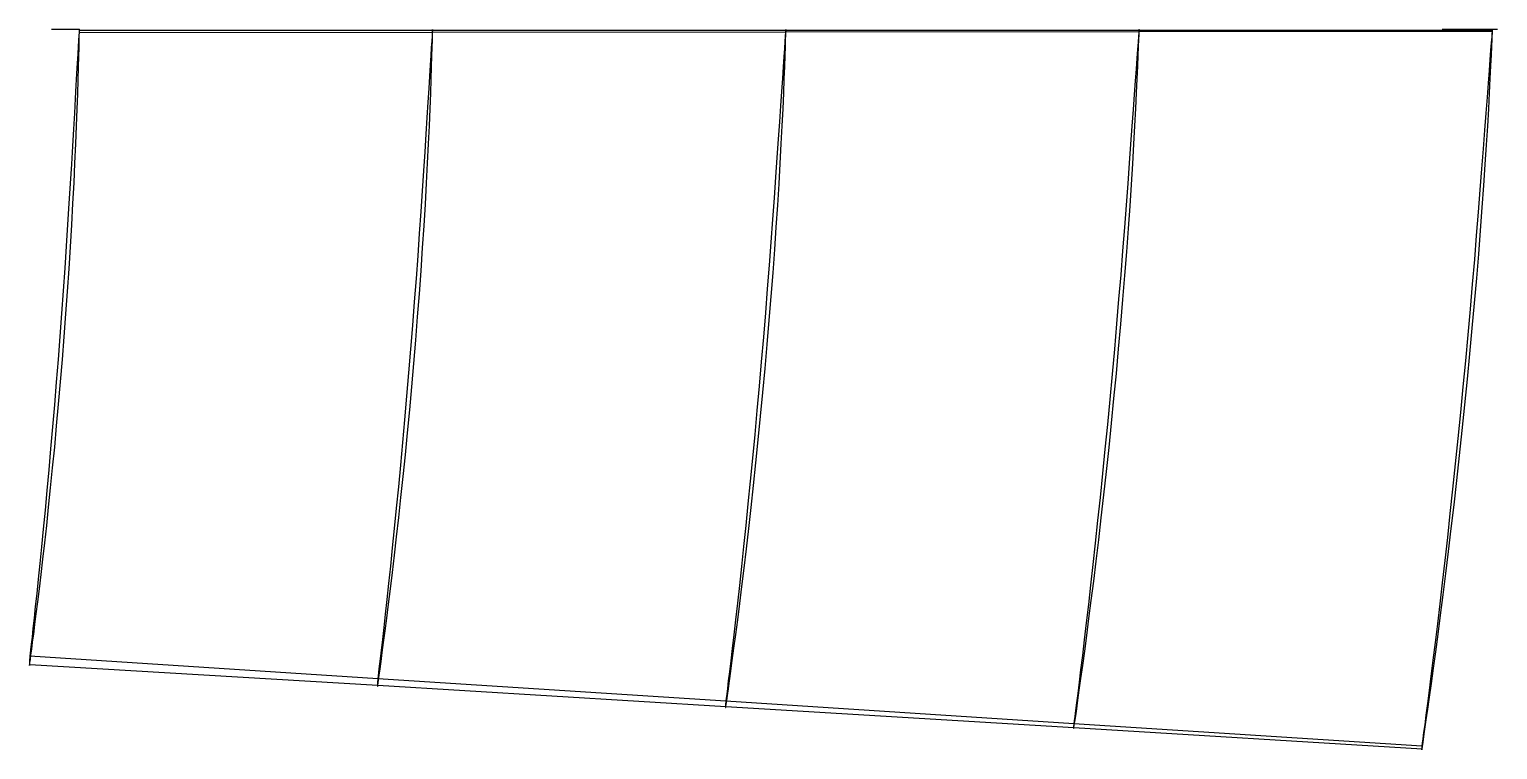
# Model space of a CAD drawing. Extents: x 326.2 to 379, y -25.9 to 0.
import ezdxf

# ---------------------------------------------------------------- set-up
doc = ezdxf.new("R2010")
doc.units = 0

msp = doc.modelspace()

# ---------------------------------------------------------------- linework, layer by layer
at = {"layer": '1', "color": 7}
for points in [[(328, 0, -51), (328, 0, 0), (327.983333, 0, 0.35), (327.966667, 0, 0.7), (327.95, 0, 1.05), (327.933333, 0, 1.4), (327.916667, 0, 1.75), (327.9, 0, 2.1), (327.883333, 0, 2.45), (327.866667, 0, 2.8), (327.85, 0, 3.15), (327.833333, 0, 3.5), (327.816667, 0, 3.85), (327.8, 0, 4.2), (327.783333, 0, 4.55), (327.766667, 0, 4.9), (327.75, 0, 5.25), (327.733333, 0, 5.6), (327.716667, 0, 5.95), (327.7, 0, 6.3), (327.683333, 0, 6.65), (327.666667, 0, 7), (327.65, 0, 7.35), (327.633333, 0, 7.7), (327.616667, 0, 8.05), (327.6, 0, 8.4), (327.583333, 0, 8.75), (327.566667, 0, 9.1), (327.55, 0, 9.45), (327.533333, 0, 9.8), (327.516667, 0, 10.15), (327.5, 0, 10.5), (327.483333, 0, 10.85), (327.466667, 0, 11.2), (327.45, 0, 11.55), (327.433333, 0, 11.9), (327.416667, 0, 12.25), (327.4, 0, 12.6), (327.383333, 0, 12.95), (327.366667, 0, 13.3), (327.35, 0, 13.65), (327.333333, 0, 14), (327.316667, 0, 14.35), (327.3, 0, 14.7), (327.283333, 0, 15.05), (327.266667, 0, 15.4), (327.25, 0, 15.75), (327.233333, 0, 16.1), (327.216667, 0, 16.45), (327.2, 0, 16.8), (327.183333, 0, 17.15), (327.166667, 0, 17.5), (327.15, 0, 17.85), (327.133333, 0, 18.2), (327.116667, 0, 18.55), (327.1, 0, 18.9), (327.083333, 0, 19.25), (327.066667, 0, 19.6), (327.05, 0, 19.95), (327.033333, 0, 20.3), (327.016667, 0, 20.65), (327, 0, 21), (327, 0, 71)], [(379, 0, -51), (379, 0, 0), (378.810181, 0, 1.993104), (378.782676, 0, 2.281903), (378.755171, 0, 2.570703), (378.727666, 0, 2.859503), (378.700162, 0, 3.148302), (378.672657, 0, 3.437102), (378.645152, 0, 3.725902), (378.617647, 0, 4.014702), (378.590143, 0, 4.303501), (378.562638, 0, 4.592301), (378.535133, 0, 4.881101), (378.507629, 0, 5.1699), (378.480124, 0, 5.4587), (378.452619, 0, 5.7475), (378.425114, 0, 6.0363), (378.39761, 0, 6.325099), (378.370105, 0, 6.613899), (378.3426, 0, 6.902699), (378.315095, 0, 7.191498), (378.287591, 0, 7.480298), (378.260086, 0, 7.769098), (378.232581, 0, 8.057897), (378.205076, 0, 8.346697), (378.177572, 0, 8.635497), (378.150067, 0, 8.924297), (378.122562, 0, 9.213096), (378.095058, 0, 9.501896), (378.067553, 0, 9.790696), (378.040048, 0, 10.079495), (378.012543, 0, 10.368295), (377.985039, 0, 10.657095), (377.957534, 0, 10.945895), (377.930029, 0, 11.234694), (377.902524, 0, 11.523494), (377.87502, 0, 11.812294), (377.847515, 0, 12.101093), (377.82001, 0, 12.389893), (377.792505, 0, 12.678693), (377.765001, 0, 12.967492), (377.737496, 0, 13.256292), (377.709991, 0, 13.545092), (377.682487, 0, 13.833892), (377.654982, 0, 14.122691), (377.627477, 0, 14.411491), (377.599972, 0, 14.700291), (377.572468, 0, 14.98909), (377.544963, 0, 15.27789), (377.517458, 0, 15.56669), (377.489953, 0, 15.855489), (377.462449, 0, 16.144289), (377.434944, 0, 16.433089), (377.407439, 0, 16.721889), (377.379934, 0, 17.010688), (377.35243, 0, 17.299488), (377.324925, 0, 17.588288), (377.29742, 0, 17.877087), (377.269916, 0, 18.165887), (377.242411, 0, 18.454687), (377.214906, 0, 18.743487), (377.187401, 0, 19.032286), (377.159897, 0, 19.321086), (377, 0, 21), (377, 0, 71)], [(327.995114, -0.024353, 0.102581), (340.697366, -0.026099, 0.587717), (353.399803, -0.026645, 1.072996), (366.102444, -0.025976, 1.558489), (378.805308, -0.024078, 2.044255)], [(328.000111, -0.105533, -0.002693), (340.702706, -0.093282, 0.495274), (353.405299, -0.081077, 0.993406), (366.107884, -0.068888, 1.491703), (378.810456, -0.056672, 1.990167)], [(326.221644, -22.548456, 21.000202), (338.734972, -23.358404, 20.590381), (351.248342, -24.167786, 20.177185), (363.761841, -24.976541, 19.760713), (376.275566, -25.784675, 19.341078)], [(326.213561, -22.85393, 20.724195), (338.732098, -23.60666, 20.343348), (351.249672, -24.363845, 19.962587), (363.766225, -25.125392, 19.581656), (376.281686, -25.891169, 19.200375)]]:
    msp.add_polyline3d(points, dxfattribs=at)
at = {"layer": '1', "color": 4}
for points in [[(328.000111, -0.105533, -0.002693), (328.0004, -0.090222, -0.008671), (328.000618, -0.075329, -0.013153), (328.00076, -0.061078, -0.016072), (328.000824, -0.047683, -0.017383), (328.000811, -0.035346, -0.017068), (328.00072, -0.024253, -0.015131), (328.000552, -0.014572, -0.011602), (328.000311, -0.006446, -0.006532), (328, 0, 0), (327.999624, 0.004671, 0.007897), (327.999188, 0.007497, 0.01704), (327.9987, 0.008435, 0.027292), (327.998167, 0.007473, 0.038497), (327.997596, 0.004624, 0.050488), (327.996996, -0.000067, 0.063084), (327.996376, -0.006529, 0.076096), (327.995746, -0.014665, 0.089328), (327.995114, -0.024353, 0.102581)], [(340.702706, -0.093282, 0.495274), (340.703012, -0.079666, 0.490043), (340.703241, -0.066405, 0.486136), (340.70339, -0.053714, 0.483616), (340.703455, -0.041799, 0.482523), (340.703435, -0.030853, 0.482875), (340.703332, -0.021052, 0.484667), (340.703147, -0.012555, 0.487869), (340.702884, -0.0055, 0.49243), (340.702545, 0, 0.498276), (340.702138, 0.003855, 0.505312), (340.701668, 0.006004, 0.513424), (340.701144, 0.006412, 0.522481), (340.700573, 0.005073, 0.532337), (340.699966, 0.002009, 0.542832), (340.699331, -0.00273, 0.553797), (340.698679, -0.009067, 0.565054), (340.698021, -0.016899, 0.576422), (340.697366, -0.026099, 0.587717)], [(353.405299, -0.081077, 0.993406), (353.405612, -0.069178, 0.988909), (353.405845, -0.057572, 0.985563), (353.405995, -0.046461, 0.983426), (353.406058, -0.036037, 0.982535), (353.406033, -0.026483, 0.982906), (353.405921, -0.017965, 0.984532), (353.405724, -0.01063, 0.987385), (353.405445, -0.004607, 0.991415), (353.40509, 0, 0.996552), (353.404665, 0.003111, 1.002707), (353.404176, 0.004672, 1.009772), (353.403633, 0.004656, 1.017625), (353.403045, 0.003064, 1.02613), (353.402422, -0.000077, 1.035137), (353.401775, -0.004711, 1.044492), (353.401116, -0.010758, 1.05403), (353.400455, -0.018112, 1.063587), (353.399803, -0.026645, 1.072996)], [(366.107884, -0.068888, 1.491703), (366.108193, -0.058732, 1.487927), (366.108423, -0.048807, 1.485128), (366.108568, -0.039297, 1.483359), (366.108627, -0.030382, 1.482653), (366.108597, -0.022227, 1.483023), (366.10848, -0.014986, 1.484462), (366.108278, -0.008794, 1.486943), (366.107995, -0.003768, 1.49042), (366.107635, 0, 1.494828), (366.107207, 0.002438, 1.500083), (366.106717, 0.003502, 1.506089), (366.106176, 0.003171, 1.512732), (366.105592, 0.001451, 1.519888), (366.104978, -0.001624, 1.527423), (366.104344, -0.005998, 1.535197), (366.103702, -0.011587, 1.543064), (366.103065, -0.018289, 1.550876), (366.102444, -0.025976, 1.558489)], [(378.810456, -0.056672, 1.990167), (378.810749, -0.048287, 1.987099), (378.810966, -0.040072, 1.984834), (378.811102, -0.032194, 1.983418), (378.811154, -0.024809, 1.98288), (378.811121, -0.018068, 1.983229), (378.811004, -0.012105, 1.984459), (378.810805, -0.007042, 1.986546), (378.810529, -0.00298, 1.989447), (378.810181, 0, 1.993104), (378.809767, 0.001837, 1.997443), (378.809297, 0.002494, 2.002376), (378.80878, 0.001959, 2.007805), (378.808227, 0.000241, 2.013621), (378.807647, -0.002623, 2.019705), (378.807054, -0.006577, 2.025936), (378.806458, -0.011541, 2.032188), (378.805872, -0.017414, 2.038336), (378.805308, -0.024078, 2.044255)]]:
    msp.add_polyline3d(points, dxfattribs=at)
at = {"layer": '1', "color": 1}
for points in [[(326.213561, -22.85393, 20.724195), (326.222519, -22.787625, 20.633706), (326.237757, -22.674477, 20.479638), (326.259157, -22.514811, 20.262974), (326.286555, -22.309058, 19.985069), (326.319741, -22.057834, 19.64761), (326.358463, -21.761752, 19.252786), (326.402464, -21.419761, 18.804832), (326.451405, -21.032515, 18.30693), (326.504854, -20.603561, 17.760012), (326.562424, -20.132654, 17.169025), (326.623703, -19.618471, 16.540466), (326.688138, -19.066963, 15.874295), (326.755266, -18.476425, 15.17826), (326.824541, -17.849583, 14.456252), (326.895398, -17.190937, 13.710712), (326.967303, -16.498201, 12.951256), (327.039676, -15.780761, 12.175971), (327.11196, -15.033499, 11.398079), (327.183631, -14.268262, 10.613448), (327.254127, -13.481105, 9.834652), (327.323011, -12.682781, 9.058794), (327.389759, -11.871302, 8.296732), (327.454033, -11.056343, 7.546639), (327.515397, -10.238193, 6.816986), (327.573575, -9.423567, 6.109012), (327.628283, -8.616097, 5.42727), (327.679169, -7.815963, 4.780217), (327.72622, -7.033034, 4.164795), (327.769047, -6.264028, 3.593137), (327.807855, -5.521078, 3.058737), (327.842441, -4.80372, 2.569718), (327.872893, -4.117723, 2.12628), (327.899471, -3.471057, 1.72532), (327.922222, -2.865865, 1.370358), (327.941419, -2.308088, 1.059629), (327.957414, -1.804147, 0.790097), (327.970343, -1.355835, 0.563948), (327.980463, -0.966866, 0.380348), (327.98822, -0.643825, 0.234112), (327.993953, -0.391187, 0.122092), (327.997871, -0.211287, 0.043274), (328.000111, -0.105533, -0.002693)], [(338.732098, -23.60666, 20.343348), (338.742075, -23.534948, 20.257397), (338.759042, -23.412631, 20.111076), (338.782861, -23.240115, 19.905313), (338.813341, -23.017959, 19.641398), (338.850238, -22.746928, 19.320948), (338.893258, -22.427877, 18.946012), (338.942066, -22.060481, 18.520367), (338.996267, -21.645428, 18.047296), (339.055416, -21.186202, 17.527703), (339.119042, -20.683364, 16.965967), (339.186631, -20.136168, 16.368352), (339.257639, -19.550067, 15.735071), (339.331494, -18.924842, 15.072729), (339.407599, -18.262702, 14.385799), (339.485374, -17.568649, 13.676077), (339.564164, -16.84129, 12.952689), (339.643437, -16.089237, 12.214048), (339.722486, -15.309103, 11.47218), (339.800865, -14.51144, 10.723676), (339.877882, -13.693802, 9.980037), (339.953166, -12.866005, 9.238815), (340.02609, -12.027102, 8.510118), (340.096373, -11.186204, 7.792256), (340.163502, -10.344011, 7.093479), (340.22724, -9.507596, 6.414314), (340.287255, -8.680094, 5.759903), (340.343178, -7.863233, 5.137037), (340.395013, -7.065306, 4.544072), (340.442292, -6.284368, 3.991984), (340.485284, -5.531271, 3.475162), (340.523707, -4.805799, 3.001719), (340.557682, -4.113896, 2.571415), (340.587467, -3.462515, 2.182092), (340.613092, -2.854143, 1.836907), (340.634841, -2.294381, 1.534317), (340.653079, -1.789223, 1.271579), (340.667924, -1.340619, 1.050755), (340.679631, -0.952144, 0.871098), (340.688678, -0.629897, 0.727748), (340.695415, -0.378011, 0.617822), (340.700047, -0.198692, 0.540432), (340.702706, -0.093282, 0.495274)], [(351.249672, -24.363845, 19.962587), (351.26063, -24.286926, 19.881348), (351.279261, -24.155755, 19.74304), (351.305408, -23.970831, 19.548547), (351.338855, -23.732833, 19.299086), (351.379327, -23.442665, 18.996194), (351.426488, -23.101397, 18.641777), (351.47994, -22.709345, 18.239138), (351.53923, -22.267349, 17.79155), (351.603894, -21.778767, 17.299973), (351.673395, -21.244883, 16.768194), (351.747121, -20.665505, 16.202202), (351.824528, -20.045754, 15.602375), (351.90496, -19.38655, 14.97434), (351.987754, -18.689862, 14.322966), (352.072324, -17.961002, 13.649547), (352.157905, -17.199514, 12.962575), (352.243999, -16.413291, 12.260854), (352.329778, -15.600581, 11.555108), (352.41484, -14.770647, 10.842855), (352.498394, -13.922521, 10.134368), (352.580108, -13.065118, 9.427761), (352.659277, -12.198618, 8.73217), (352.735652, -11.331363, 8.046401), (352.808657, -10.464749, 7.378105), (352.878089, -9.605823, 6.727543), (352.943563, -8.757652, 6.100014), (353.00472, -7.923151, 5.500901), (353.06154, -7.109304, 4.929886), (353.113507, -6.315454, 4.396705), (353.160912, -5.551089, 3.896937), (353.203402, -4.816434, 3.438438), (353.241133, -4.117508, 3.020634), (353.27434, -3.460333, 2.64236), (353.303042, -2.847731, 2.306379), (353.327528, -2.284985, 2.011389), (353.348176, -1.777691, 1.754961), (353.365085, -1.327955, 1.539017), (353.37851, -0.93922, 1.362908), (353.388955, -0.617125, 1.222108), (353.396779, -0.365485, 1.114019), (353.402184, -0.186384, 1.037874), (353.405299, -0.081077, 0.993406)], [(363.766225, -25.125392, 19.581656), (363.778123, -25.043428, 19.505232), (363.798342, -24.903738, 19.375169), (363.826713, -24.70687, 19.192265), (363.862994, -24.453616, 18.957661), (363.90688, -24.145012, 18.672802), (363.958001, -23.782317, 18.339455), (364.015906, -23.366397, 17.960451), (364.080087, -22.898349, 17.538918), (364.150053, -22.381361, 17.075959), (364.225215, -21.81724, 16.574894), (364.304881, -21.20665, 16.041006), (364.388483, -20.554094, 15.475256), (364.475316, -19.861599, 14.882157), (364.564635, -19.131148, 14.266737), (364.655853, -18.368094, 13.630085), (364.748118, -17.573065, 12.979744), (364.840932, -16.752995, 12.315374), (364.933392, -15.907942, 11.645916), (365.025102, -15.045861, 10.970099), (365.115207, -14.167342, 10.296642), (365.20338, -13.280225, 9.624629), (365.288859, -12.38581, 8.962095), (365.371416, -11.491858, 8.308227), (365.450409, -10.600283, 7.670255), (365.525682, -9.718242, 7.048005), (365.59678, -8.848683, 6.447057), (365.663385, -7.99563, 5.871323), (365.72542, -7.164942, 5.321804), (365.782327, -6.357043, 4.807115), (365.834412, -5.580387, 4.323798), (365.881234, -4.835469, 3.879658), (365.92299, -4.12838, 3.473787), (365.959868, -3.464327, 3.106008), (365.991886, -2.846445, 2.778685), (366.01933, -2.279716, 2.490779), (366.042585, -1.76937, 2.240192), (366.061735, -1.317664, 2.028691), (366.077032, -0.92792, 1.855734), (366.089008, -0.605343, 1.717151), (366.098022, -0.353447, 1.610636), (366.104274, -0.174208, 1.53555), (366.107884, -0.068888, 1.491703)], [(376.281686, -25.891169, 19.200375), (376.294469, -25.804387, 19.128909), (376.31619, -25.65652, 19.007285), (376.346663, -25.448182, 18.836242), (376.385626, -25.18027, 18.616838), (376.432743, -24.853945, 18.350419), (376.487614, -24.47063, 18.038615), (376.549749, -24.031651, 17.683807), (376.618592, -23.538452, 17.288825), (376.693617, -22.994014, 16.85501), (376.774191, -22.400595, 16.38523), (376.859566, -21.759643, 15.884008), (376.949132, -21.075243, 15.352768), (377.042152, -20.350173, 14.795191), (377.137808, -19.586722, 14.216103), (377.235497, -18.790089, 13.616668), (377.334315, -17.961988, 13.003311), (377.433727, -17.108535, 12.376553), (377.532805, -16.231365, 11.74358), (377.631109, -15.337278, 11.104396), (377.727767, -14.428295, 10.466085), (377.822416, -13.511308, 9.828763), (377.914275, -12.588751, 9.199163), (378.003094, -11.667649, 8.577224), (378.088204, -10.750695, 7.969316), (378.16946, -9.844772, 7.375396), (378.246369, -8.953188, 6.800679), (378.318652, -8.080608, 6.248127), (378.386156, -7.232149, 5.719731), (378.448302, -6.409188, 5.223024), (378.505362, -5.619103, 4.755777), (378.556821, -4.862857, 4.325439), (378.602916, -4.146471, 3.930977), (378.643758, -3.474473, 3.573161), (378.679372, -2.850274, 3.253961), (378.710038, -2.278581, 2.972628), (378.736138, -1.764286, 2.727406), (378.757744, -1.309788, 2.519905), (378.775107, -0.918305, 2.349691), (378.788774, -0.594628, 2.212972), (378.799107, -0.341989, 2.107756), (378.806295, -0.162263, 2.033533), (378.810456, -0.056672, 1.990167)]]:
    msp.add_polyline3d(points, dxfattribs=at)
at = {"layer": '1', "color": 3}
for points in [[(327.995114, -0.024353, 0.102581), (327.990797, -0.095714, 0.192966), (327.983418, -0.217406, 0.34671), (327.972979, -0.388942, 0.562592), (327.959507, -0.610072, 0.838428), (327.943121, -0.881954, 1.169549), (327.924021, -1.207156, 1.548898), (327.902199, -1.584708, 1.973399), (327.877517, -2.011085, 2.442633), (327.850065, -2.48679, 2.950588), (327.819877, -3.011298, 3.492145), (327.786782, -3.579782, 4.067092), (327.750887, -4.192794, 4.668202), (327.712178, -4.84829, 5.291171), (327.670389, -5.537659, 5.939229), (327.625798, -6.26461, 6.600594), (327.578099, -7.017226, 7.281749), (327.52752, -7.796592, 7.973622), (327.473999, -8.594012, 8.678299), (327.417656, -9.404223, 9.39363), (327.358737, -10.225079, 10.113842), (327.29739, -11.048099, 10.840104), (327.234008, -11.874347, 11.563036), (327.16882, -12.693416, 12.285731), (327.102289, -13.507901, 12.997347), (327.034751, -14.305989, 13.702384), (326.966711, -15.091995, 14.388556), (326.898612, -15.853632, 15.060902), (326.830972, -16.593517, 15.709356), (326.764322, -17.303008, 16.335466), (326.6992, -17.980682, 16.933756), (326.636143, -18.623787, 17.500403), (326.575738, -19.22559, 18.035718), (326.518473, -19.787465, 18.532553), (326.464905, -20.30396, 18.990689), (326.415563, -20.771146, 19.408807), (326.370871, -21.18932, 19.782079), (326.331261, -21.556308, 20.108481), (326.297155, -21.868648, 20.387646), (326.268892, -22.124942, 20.617804), (326.24675, -22.324179, 20.79737), (326.230947, -22.465546, 20.925133), (326.221644, -22.548456, 21.000202)], [(340.697366, -0.026099, 0.587717), (340.692372, -0.101702, 0.673741), (340.683839, -0.230599, 0.820052), (340.671773, -0.412266, 1.025511), (340.65621, -0.646331, 1.288073), (340.637291, -0.933619, 1.603366), (340.615262, -1.27622, 1.964684), (340.590133, -1.673032, 2.369086), (340.561762, -2.12069, 2.816078), (340.530276, -2.61927, 3.300009), (340.495738, -3.167899, 3.816061), (340.457983, -3.762079, 4.363748), (340.417136, -4.401319, 4.936904), (340.373238, -5.083711, 5.530911), (340.325976, -5.800837, 6.149137), (340.275706, -6.555056, 6.780867), (340.222091, -7.335696, 7.431617), (340.165392, -8.142151, 8.093942), (340.10558, -8.967139, 8.768501), (340.042763, -9.804736, 9.453993), (339.977269, -10.652962, 10.144214), (339.909225, -11.503532, 10.840418), (339.839119, -12.356694, 11.533687), (339.767149, -13.202811, 12.226706), (339.693892, -14.043233, 12.909443), (339.619636, -14.867314, 13.585697), (339.545023, -15.677716, 14.24429), (339.470436, -16.463504, 14.889458), (339.396515, -17.226117, 15.511856), (339.323763, -17.957393, 16.112939), (339.25279, -18.655981, 16.686976), (339.184174, -19.318177, 17.231117), (339.118492, -19.9383, 17.744899), (339.056326, -20.516793, 18.221787), (338.998228, -21.048363, 18.661671), (338.944733, -21.529482, 19.062981), (338.896333, -21.960005, 19.421155), (338.853484, -22.33744, 19.734535), (338.816601, -22.658736, 20.00253), (338.786044, -22.92246, 20.223432), (338.762108, -23.127516, 20.395752), (338.745028, -23.273037, 20.518346), (338.734972, -23.358404, 20.590381)], [(353.399803, -0.026645, 1.072996), (353.394146, -0.106475, 1.154601), (353.384485, -0.242511, 1.293344), (353.370828, -0.434217, 1.488186), (353.353218, -0.681101, 1.737224), (353.331819, -0.983669, 2.03639), (353.306919, -1.343548, 2.379348), (353.278543, -1.759501, 2.763294), (353.246554, -2.228308, 3.187646), (353.211107, -2.749633, 3.647128), (353.172294, -3.32226, 4.13724), (353.129965, -3.941997, 4.657193), (353.08424, -4.607377, 5.201921), (353.035224, -5.316513, 5.766598), (352.982565, -6.061356, 6.354478), (352.926665, -6.842813, 6.956205), (352.867177, -7.651392, 7.576241), (352.804371, -8.485052, 8.208675), (352.738269, -9.337546, 8.852994), (352.668972, -10.202706, 9.508309), (352.596885, -11.078327, 10.168427), (352.522125, -11.956595, 10.834308), (352.44526, -12.836736, 11.497847), (352.366475, -13.70996, 12.1611), (352.286445, -14.576412, 12.814954), (352.205431, -15.426594, 13.462351), (352.124185, -16.26153, 14.093427), (352.043055, -17.071545, 14.711508), (351.962788, -17.856972, 15.308037), (351.883867, -18.610179, 15.884236), (351.806984, -19.329716, 16.434271), (351.732737, -20.01122, 16.956076), (351.661714, -20.649731, 17.448597), (351.594583, -21.244947, 17.905827), (351.531887, -21.791731, 18.327732), (351.474184, -22.286893, 18.712478), (351.422025, -22.729799, 19.055862), (351.375883, -23.117778, 19.356491), (351.33618, -23.448116, 19.613544), (351.303292, -23.719332, 19.825379), (351.277536, -23.930255, 19.990602), (351.25916, -24.079961, 20.108133), (351.248342, -24.167786, 20.177185)], [(366.102444, -0.025976, 1.558489), (366.096149, -0.109928, 1.635502), (366.085396, -0.253049, 1.766509), (366.070199, -0.454715, 1.950498), (366.050606, -0.714316, 2.185711), (366.026799, -1.032052, 2.468395), (365.999107, -1.409104, 2.792601), (365.96757, -1.844096, 3.15567), (365.932057, -2.333936, 3.556919), (365.892751, -2.877892, 3.991462), (365.849765, -3.474411, 4.455137), (365.802974, -4.119564, 4.946845), (365.752476, -4.81101, 5.462615), (365.698446, -5.546858, 5.997409), (365.640479, -6.319244, 6.554577), (365.579017, -7.127934, 7.125886), (365.513716, -7.964394, 7.714863), (365.444821, -8.825314, 8.317126), (365.372444, -9.705392, 8.930918), (365.296658, -10.598154, 9.555887), (365.217962, -11.501295, 10.185682), (365.136463, -12.407281, 10.821137), (365.052802, -13.314502, 11.454852), (364.967173, -14.215006, 12.088119), (364.88031, -15.107558, 12.713149), (364.792488, -15.983892, 13.331706), (364.704529, -16.843375, 13.935517), (364.616791, -17.677782, 14.52652), (364.530095, -18.486106, 15.097415), (364.444924, -19.261411, 15.648877), (364.362049, -20.00189, 16.175266), (364.282078, -20.702794, 16.675074), (364.205635, -21.359869, 17.146515), (364.13345, -21.971809, 17.584542), (364.066073, -22.533946, 17.988769), (364.004089, -23.043252, 18.35723), (363.948101, -23.49858, 18.686174), (363.898598, -23.897201, 18.974345), (363.856015, -24.236669, 19.2207), (363.82075, -24.515444, 19.423676), (363.793138, -24.732279, 19.581964), (363.77344, -24.886201, 19.694548), (363.761841, -24.976541, 19.760713)], [(378.805308, -0.024078, 2.044255), (378.798403, -0.112168, 2.116596), (378.786608, -0.262329, 2.23966), (378.769941, -0.473889, 2.412507), (378.748453, -0.746125, 2.633522), (378.72234, -1.078936, 2.899291), (378.691966, -1.473072, 3.204273), (378.657386, -1.92702, 3.545959), (378.61848, -2.437795, 3.923556), (378.575452, -3.004284, 4.332585), (378.528433, -3.624604, 4.769245), (378.477332, -4.295038, 5.232137), (378.422201, -5.012488, 5.71834), (378.363283, -5.774905, 6.222815), (378.300137, -6.574785, 6.748701), (378.233203, -7.410696, 7.289154), (378.16216, -8.274919, 7.846808), (378.087218, -9.16324, 8.418476), (378.008568, -10.07082, 9.001683), (377.9263, -10.991345, 9.595964), (377.840971, -11.922015, 10.195374), (377.752717, -12.855834, 10.800186), (377.66221, -13.79019, 11.404071), (377.569692, -14.717982, 12.007354), (377.475922, -15.636717, 12.603637), (377.38123, -16.539242, 13.193419), (377.286463, -17.423425, 13.770086), (377.192032, -18.282261, 14.334214), (377.098797, -19.113561, 14.879765), (377.007274, -19.911097, 15.406698), (376.918297, -20.672526, 15.909852), (376.832487, -21.393023, 16.387913), (376.750519, -22.068706, 16.838651), (376.673164, -22.697477, 17.257861), (376.600997, -23.275094, 17.644752), (376.534637, -23.798635, 17.997248), (376.474726, -24.266426, 18.312145), (376.421771, -24.67579, 18.588179), (376.376233, -25.024472, 18.824107), (376.338531, -25.310868, 19.018449), (376.309016, -25.533661, 19.169981), (376.287963, -25.691831, 19.277747), (376.275566, -25.784675, 19.341078)]]:
    msp.add_polyline3d(points, dxfattribs=at)
at = {"layer": '1', "color": 2}
for points in [[(326.221644, -22.548456, 21.000202), (326.218824, -22.575114, 21.020644), (326.216017, -22.604751, 21.036463), (326.213295, -22.636582, 21.04724), (326.210731, -22.669763, 21.052688), (326.208392, -22.703415, 21.052664), (326.20634, -22.736643, 21.047169), (326.20463, -22.768565, 21.036346), (326.203308, -22.798332, 21.020484), (326.20241, -22.82515, 21), (326.201962, -22.848303, 20.975438), (326.201976, -22.867174, 20.947449), (326.202452, -22.881257, 20.916775), (326.20338, -22.890173, 20.884231), (326.204736, -22.893683, 20.850682), (326.206482, -22.891689, 20.817019), (326.208574, -22.884244, 20.78414), (326.210955, -22.871545, 20.752921), (326.213561, -22.85393, 20.724195)], [(338.734972, -23.358404, 20.590381), (338.732384, -23.381871, 20.607079), (338.729864, -23.407774, 20.619685), (338.727479, -23.435413, 20.627857), (338.725293, -23.46404, 20.631374), (338.723365, -23.49288, 20.630143), (338.721748, -23.521154, 20.624195), (338.720486, -23.548094, 20.613692), (338.719613, -23.572971, 20.598918), (338.719153, -23.59511, 20.580271), (338.719121, -23.613907, 20.558257), (338.719517, -23.628853, 20.533469), (338.720332, -23.639538, 20.506579), (338.721544, -23.645672, 20.478316), (338.723121, -23.647086, 20.449444), (338.72502, -23.643738, 20.420748), (338.727189, -23.63572, 20.393005), (338.72957, -23.623248, 20.366969), (338.732098, -23.60666, 20.343348)], [(351.248342, -24.167786, 20.177185), (351.246038, -24.187903, 20.19045), (351.243844, -24.209955, 20.200188), (351.24182, -24.233335, 20.20613), (351.240021, -24.257397, 20.208113), (351.238498, -24.281478, 20.206081), (351.237292, -24.304913, 20.200092), (351.236437, -24.327055, 20.19031), (351.235957, -24.347293, 20.177004), (351.235866, -24.365067, 20.160543), (351.236166, -24.379884, 20.141379), (351.23685, -24.391334, 20.120042), (351.2379, -24.399099, 20.09712), (351.239286, -24.402962, 20.073246), (351.240971, -24.402817, 20.04908), (351.242909, -24.398665, 20.025289), (351.245045, -24.390621, 20.002531), (351.24732, -24.378906, 19.981436), (351.249672, -24.363845, 19.962587)], [(363.761841, -24.976541, 19.760713), (363.759871, -24.993154, 19.770852), (363.758039, -25.011245, 19.778063), (363.756394, -25.030306, 19.782143), (363.754984, -25.049801, 19.782978), (363.753848, -25.069182, 19.780545), (363.753017, -25.087903, 19.774911), (363.752517, -25.105438, 19.766236), (363.75236, -25.121294, 19.754763), (363.752551, -25.135023, 19.740814), (363.753086, -25.146239, 19.724783), (363.75395, -25.154626, 19.70712), (363.755119, -25.159945, 19.688321), (363.756559, -25.162047, 19.668916), (363.758231, -25.160871, 19.649451), (363.760088, -25.15645, 19.630474), (363.762077, -25.148908, 19.612519), (363.764142, -25.138457, 19.596092), (363.766225, -25.125392, 19.581656)], [(376.275566, -25.784675, 19.341078), (376.273981, -25.797631, 19.348386), (376.272541, -25.811651, 19.353401), (376.271287, -25.826333, 19.355977), (376.270256, -25.841258, 19.356041), (376.269478, -25.855997, 19.353592), (376.268973, -25.870127, 19.348699), (376.268758, -25.883245, 19.341503), (376.268838, -25.894974, 19.33221), (376.269212, -25.904978, 19.321086), (376.269868, -25.912968, 19.30845), (376.270788, -25.918717, 19.294664), (376.271946, -25.922058, 19.280124), (376.273308, -25.922896, 19.265246), (376.274837, -25.921205, 19.250456), (376.276487, -25.917034, 19.236179), (376.278212, -25.910502, 19.222824), (376.279961, -25.901797, 19.210774), (376.281686, -25.891169, 19.200375)]]:
    msp.add_polyline3d(points, dxfattribs=at)

doc.saveas('drawing.dxf')
